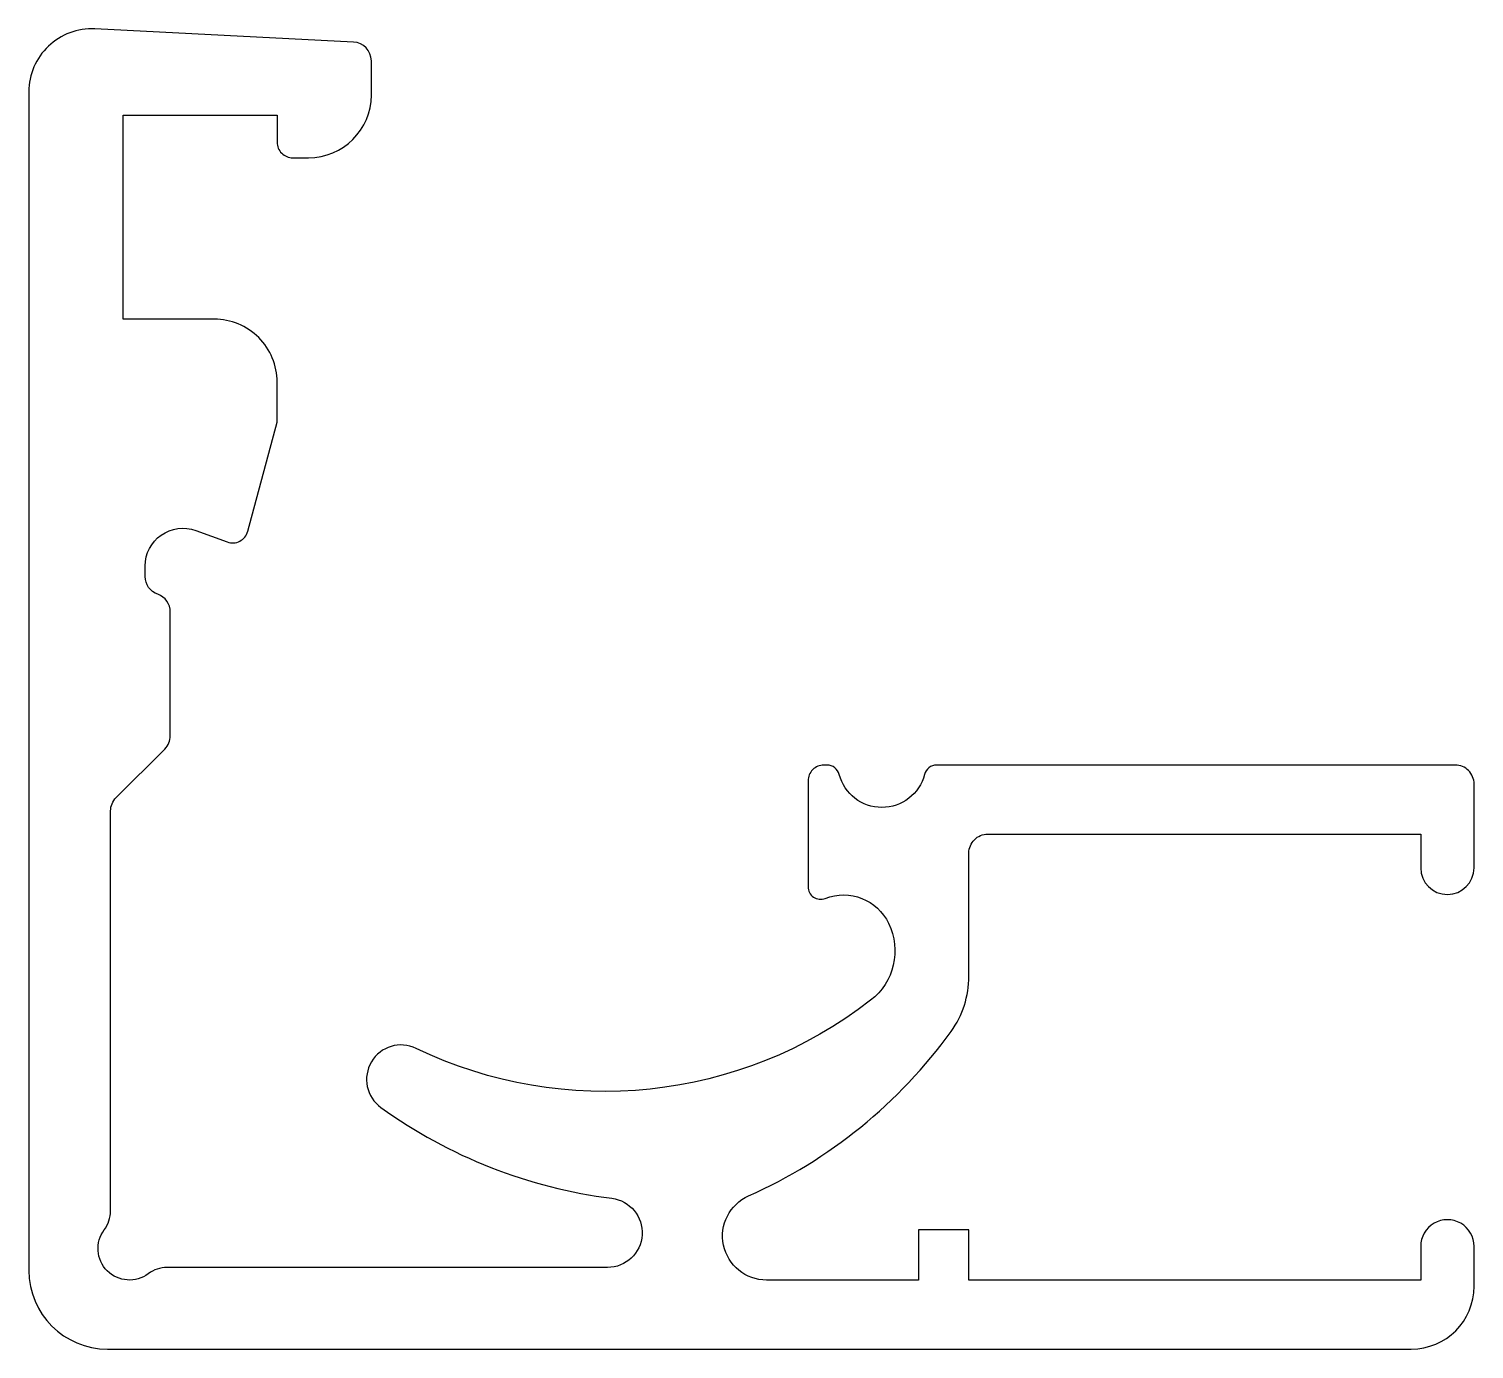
# Model space of a CAD drawing. Extents: x 774.9 to 797.9, y 294.5 to 315.5.
import ezdxf

# ---------------------------------------------------------------- set-up
doc = ezdxf.new("R2010")
doc.units = 0
doc.layers.get('0').update_dxf_attribs({"linetype": 'CONTINUOUS'})

msp = doc.modelspace()

# ---------------------------------------------------------------- linework, layer by layer
at = {"color": 7, "linetype": 'CONTINUOUS'}
msp.add_lwpolyline([(797.079, 302.171, 1), (797.929, 302.171), (797.929, 303.506, 0.414214), (797.629, 303.806), (789.375, 303.806, 0.341999), (789.182, 303.656, -0.774597), (787.826, 303.656, 0.341999), (787.633, 303.806), (787.579, 303.806, 0.414214), (787.329, 303.556), (787.329, 301.869, 0.527556), (787.602, 301.683, -0.391014), (788.612, 301.286, -0.354044), (788.325, 300.06, -0.284921), (781.092, 299.295, 0.916331), (780.532, 298.353, 0.125297), (784.205, 296.908, -0.93907), (784.136, 295.806), (777.129, 295.806, 0.162278), (776.829, 295.706, -0.867295), (776.129, 296.406, 0.159604), (776.229, 296.706), (776.229, 303.076, -0.198912), (776.317, 303.288), (777.091, 304.062, 0.198912), (777.179, 304.275), (777.179, 306.243, 0.317837), (776.979, 306.526, -0.317837), (776.779, 306.809), (776.779, 306.977, -0.520567), (777.584, 307.541), (778.086, 307.359, 0.440011), (778.413, 307.529), (778.879, 309.269), (778.879, 309.906, 0.414214), (777.879, 310.906), (776.429, 310.906), (776.429, 314.156), (778.879, 314.156), (778.879, 313.726, 0.414214), (779.129, 313.476), (779.379, 313.476, 0.413683), (780.379, 314.476), (780.379, 315.021, 0.39951), (780.094, 315.32), (775.979, 315.528, 0.429072), (774.929, 314.529), (774.929, 295.756, 0.414052), (776.179, 294.506), (796.929, 294.506, 0.414208), (797.929, 295.506), (797.929, 296.141, 1.000007), (797.079, 296.141), (797.079, 295.606), (789.889, 295.606), (789.889, 296.406), (789.089, 296.406), (789.089, 295.606), (786.669, 295.606, -0.80928), (786.383, 296.945, 0.13201), (789.605, 299.564, 0.157712), (789.889, 300.443), (789.889, 302.406, -0.414214), (790.189, 302.706), (797.079, 302.706)], format="xyb", close=True, dxfattribs=at)

doc.saveas('drawing.dxf')
